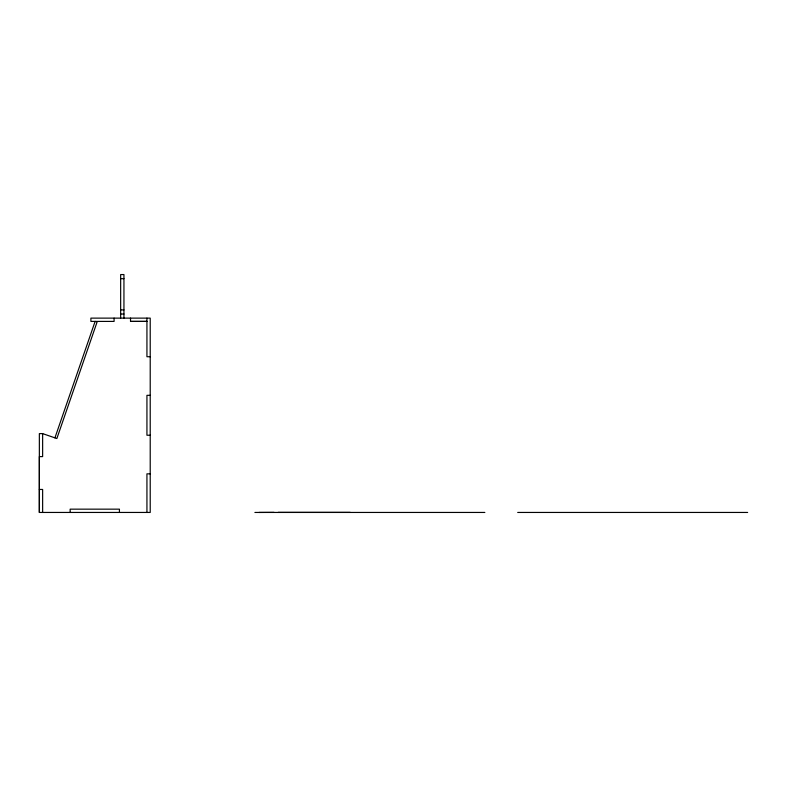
<?xml version="1.0" encoding="UTF-8"?>
<svg xmlns="http://www.w3.org/2000/svg" width="787" height="787" viewBox="0 0 787 787"><rect width="100%" height="100%" fill="white"/><g stroke="black" fill="none" stroke-linecap="round" stroke-linejoin="round"><path stroke-width="1.18" d="M39.35 512.445L39.35 456.608L42.636 456.608L42.636 433.617L39.35 433.617L39.35 512.445L150.219 512.445L150.219 318.125L90.899 318.125L90.899 321.411L114.085 321.411L114.085 318.125M54.923 437.857L95.119 321.411L97.067 322.08L56.861 438.526L42.636 433.617M259.002 512.445L274.053 512.376M120.657 278.667L123.943 278.667M120.657 309.911L123.943 309.911M120.657 314.023L123.943 314.023M130.514 321.411L146.933 321.411L130.514 321.411L130.514 318.125M150.219 356.727L146.933 356.727L146.933 318.125M150.219 395.33L146.933 395.33L146.933 435.241L150.219 435.241M150.219 473.843L146.933 473.843L146.933 512.445M39.35 489.455L42.636 489.455L42.636 512.445M278.155 512.376L350.225 512.376M254.899 512.445L484.851 512.445M517.698 512.445L747.65 512.445M123.943 318.125L123.943 274.555L120.657 274.555L120.657 318.125M119.427 512.445L119.427 509.159L70.151 509.159L70.151 512.445"/></g></svg>
